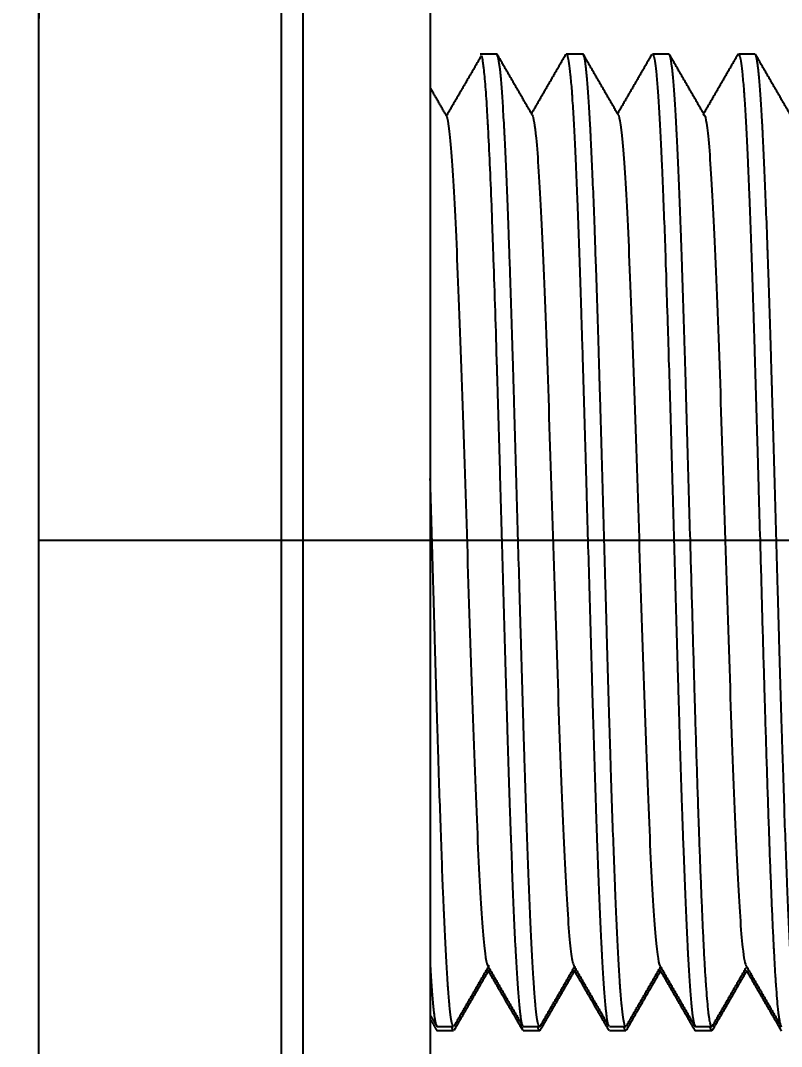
# Model space of a CAD drawing. Header units: millimetres. Extents: x 17655 to 18496, y 1152 to 1747.
# Drawn here: x 18370.71 to 18386.75, y 1303.89 to 1325.52 of the extents above; entities that cross this region are included whole.
import ezdxf

# ---------------------------------------------------------------- set-up
doc = ezdxf.new("R2010")
doc.units = ezdxf.units.MM
doc.linetypes.add('CENTERX2', pattern=[20.32, 12.7, -2.54, 2.54, -2.54])
for name, color, linetype in [('CENTER', 1, 'CENTERX2'), ('DIM', 3, 'Continuous'), ('벽', 2, 'Continuous')]:
    doc.layers.add(name, color=color, linetype=linetype)
doc.styles.get("Standard").update_dxf_attribs({"font": 'arial.ttf'})
doc.dimstyles.new('A4', dxfattribs={"dimtxt": 4, "dimasz": 3.5, "dimexe": 0.7, "dimexo": 0.625, "dimgap": 0.5, "dimtad": 1, "dimdec": 1, "dimdsep": 46, "dimtxsty": 'Standard', "dimcen": 2.5, "dimclrd": 5, "dimclre": 5, "dimclrt": 7, "dimadec": 3, "dimazin": 2, "dimtfac": 1, "dimtdec": 1, "dimtmove": 0, "dimatfit": 3, "dimfxl": 1.25, "dimarcsym": 0})

# ---------------------------------------------------------------- blocks, each defined once
blk = doc.blocks.new('*D42')
at = {"layer": 'DIM', "color": 3, "lineweight": -2, "transparency": 16777216}
for p, q in [((18379.975, 1341.559), (18407.842, 1341.559)), ((18407.142, 1335.559), (18407.142, 1319.61)), ((18407.142, 1293.559), (18407.142, 1309.508)), ((18379.975, 1287.559), (18407.842, 1287.559))]:
    blk.add_line(p, q, dxfattribs=at)
at = {"layer": 'DIM', "color": 3, "transparency": 16777216}
for points in [[(18406.142, 1335.559), (18408.142, 1335.559), (18407.142, 1341.559)], [(18406.142, 1293.559), (18408.142, 1293.559), (18407.142, 1287.559)]]:
    blk.add_solid(points, dxfattribs=at)
at = {"layer": 'DIM', "color": 4, "transparency": 16777216, "insert": (18407.142, 1314.559), "char_height": 6, "attachment_point": 5}
blk.add_mtext('54', dxfattribs=at)
blk = doc.blocks.new('*D43')
at = {"layer": 'DIM', "color": 3, "lineweight": -2, "transparency": 16777216}
for p, q in [((18420.808, 1314.559), (18433.548, 1314.559)), ((18432.848, 1308.559), (18432.848, 1280.56)), ((18432.848, 1240.695), (18432.848, 1268.694)), ((18379.976, 1234.695), (18433.548, 1234.695))]:
    blk.add_line(p, q, dxfattribs=at)
at = {"layer": 'DIM', "color": 3, "transparency": 16777216}
for points in [[(18431.848, 1308.559), (18433.848, 1308.559), (18432.848, 1314.559)], [(18431.848, 1240.695), (18433.848, 1240.695), (18432.848, 1234.695)]]:
    blk.add_solid(points, dxfattribs=at)
at = {"layer": 'DIM', "color": 4, "transparency": 16777216, "insert": (18432.848, 1274.627), "char_height": 6, "attachment_point": 5}
blk.add_mtext('(400)', dxfattribs=at)
blk = doc.blocks.new('*D49')
at = {"layer": 'DIM', "color": 3, "lineweight": -2, "transparency": 16777216}
for p, q in [((18242.94, 1319.105), (18242.94, 1251.155)), ((18379.35, 1269.571), (18379.35, 1251.155)), ((18248.94, 1251.855), (18299.316, 1251.855)), ((18373.35, 1251.855), (18322.974, 1251.855))]:
    blk.add_line(p, q, dxfattribs=at)
at = {"layer": 'DIM', "color": 3, "transparency": 16777216}
for points in [[(18248.94, 1252.855), (18248.94, 1250.855), (18242.94, 1251.855)], [(18373.35, 1252.855), (18373.35, 1250.855), (18379.35, 1251.855)]]:
    blk.add_solid(points, dxfattribs=at)
at = {"layer": 'DIM', "color": 4, "transparency": 16777216, "insert": (18311.145, 1251.855), "char_height": 6, "attachment_point": 5}
blk.add_mtext('136.4', dxfattribs=at)

msp = doc.modelspace()

# ---------------------------------------------------------------- linework, layer by layer
at = {"extrusion": (0, 1, 0)}
for p, q in [((18380.746, 1324.809), (18380.4, 1324.809)), ((18382.56, 1324.809), (18382.214, 1324.809)), ((18384.374, 1324.809), (18384.028, 1324.809)), ((18386.188, 1324.809), (18385.842, 1324.809)), ((18371.102, 1314.559), (18376.215, 1314.559)), ((18376.215, 1314.559), (18376.668, 1314.559)), ((18376.668, 1314.559), (18379.351, 1314.559)), ((18379.493, 1304.309), (18379.839, 1304.309)), ((18379.493, 1304.222), (18379.839, 1304.222)), ((18381.307, 1304.309), (18381.653, 1304.309)), ((18381.307, 1304.222), (18381.653, 1304.222)), ((18383.103, 1304.242), (18383.107, 1304.234)), ((18383.121, 1304.309), (18383.467, 1304.309)), ((18383.121, 1304.222), (18383.467, 1304.222)), ((18384.935, 1304.309), (18385.281, 1304.309)), ((18384.935, 1304.222), (18385.281, 1304.222))]:
    msp.add_line(p, q, dxfattribs=at)
for centre, major_axis, start_param, end_param in [((18376.667, 1314.559), (0, 27), 4.712389, 6.283098), ((18379.35, 1314.559), (0, -27), 1.570796, 3.141505), ((18376.214, 1314.559), (0, 26.712), 4.712389, 6.283241), ((18371.102, 1314.559), (0, 11.562), 4.712389, 6.596215), ((18371.102, 1314.559), (0, 11.562), 2.828562, 4.712389), ((18376.214, 1314.559), (0, 26.712), 3.141537, 4.712389), ((18376.667, 1314.559), (0, 27), 3.14168, 4.712389), ((18379.35, 1314.559), (0, -27), 0.000087, 1.570796)]:
    msp.add_ellipse(centre, major_axis=major_axis, ratio=0.000029, start_param=start_param, end_param=end_param)
for points, degree in [([(18380.429, 1324.78), (18380.059, 1324.144), (18379.69, 1323.508)], 2), ([(18380.4, 1324.809), (18380.403, 1324.809), (18380.407, 1324.807), (18380.41, 1324.803)], 3), ([(18381.496, 1323.525), (18381.126, 1324.165), (18380.755, 1324.805)], 2), ([(18382.207, 1324.809), (18381.844, 1324.181), (18381.48, 1323.552)], 2), ([(18383.312, 1323.521), (18382.942, 1324.161), (18382.571, 1324.802)], 2), ([(18384.016, 1324.8), (18383.655, 1324.176), (18383.294, 1323.552)], 2), ([(18385.121, 1323.529), (18384.751, 1324.169), (18384.38, 1324.81)], 2), ([(18385.834, 1324.808), (18385.471, 1324.18), (18385.108, 1323.551)], 2), ([(18386.937, 1323.526), (18386.567, 1324.166), (18386.196, 1324.807)], 2), ([(18379.69, 1323.508), (18379.52, 1323.801), (18379.351, 1324.094)], 2), ([(18385.094, 1323.527), (18385.099, 1323.535), (18385.105, 1323.539), (18385.11, 1323.538)], 3), ([(18380.854, 1314.559), (18381.2, 1314.559)], 1), ([(18382.668, 1314.559), (18383.014, 1314.559)], 1), ([(18384.482, 1314.559), (18384.828, 1314.559)], 1), ([(18386.296, 1314.559), (18386.642, 1314.559)], 1), ([(18379.851, 1304.318), (18380.212, 1304.942), (18380.573, 1305.567)], 2), ([(18379.851, 1304.231), (18380.212, 1304.855), (18380.573, 1305.48)], 2), ([(18380.555, 1305.598), (18380.925, 1304.958), (18381.296, 1304.317)], 2), ([(18380.555, 1305.511), (18380.925, 1304.871), (18381.296, 1304.23)], 2), ([(18381.66, 1304.309), (18382.023, 1304.938), (18382.387, 1305.567)], 2), ([(18381.66, 1304.223), (18382.023, 1304.851), (18382.387, 1305.48)], 2), ([(18382.372, 1305.593), (18382.742, 1304.953), (18383.112, 1304.313)], 2), ([(18382.372, 1305.507), (18382.742, 1304.866), (18383.112, 1304.226)], 2), ([(18383.478, 1304.316), (18383.839, 1304.941), (18384.201, 1305.567)], 2), ([(18383.478, 1304.229), (18383.839, 1304.854), (18384.201, 1305.48)], 2), ([(18384.187, 1305.591), (18384.557, 1304.951), (18384.927, 1304.31)], 2), ([(18384.187, 1305.505), (18384.557, 1304.864), (18384.927, 1304.223)], 2), ([(18385.288, 1304.309), (18385.652, 1304.939), (18386.016, 1305.568)], 2), ([(18385.288, 1304.222), (18385.652, 1304.852), (18386.016, 1305.482)], 2), ([(18386.007, 1305.584), (18386.377, 1304.944), (18386.747, 1304.303)], 2), ([(18386.007, 1305.497), (18386.377, 1304.857), (18386.747, 1304.217)], 2), ([(18379.351, 1304.544), (18379.418, 1304.428), (18379.485, 1304.311)], 2), ([(18379.351, 1304.457), (18379.418, 1304.341), (18379.485, 1304.225)], 2), ([(18386.735, 1304.234), (18386.738, 1304.23), (18386.74, 1304.227), (18386.743, 1304.225)], 3)]:
    msp.add_open_spline(points, degree=degree)
for points, knots in [([(18380.425, 1324.772), (18380.434, 1324.745), (18380.443, 1324.703), (18380.453, 1324.635), (18380.455, 1324.625), (18380.458, 1324.604), (18380.459, 1324.593), (18380.464, 1324.559), (18380.467, 1324.534), (18380.476, 1324.456), (18380.482, 1324.398), (18380.501, 1324.203), (18380.513, 1324.048), (18380.531, 1323.777), (18380.537, 1323.68), (18380.546, 1323.525), (18380.549, 1323.472), (18380.554, 1323.39), (18380.555, 1323.362), (18380.558, 1323.306), (18380.56, 1323.277), (18380.574, 1323.018), (18380.586, 1322.766), (18380.61, 1322.221), (18380.623, 1321.928), (18380.641, 1321.457), (18380.647, 1321.295), (18380.659, 1320.96), (18380.665, 1320.789), (18380.683, 1320.265), (18380.695, 1319.902), (18380.72, 1319.149), (18380.732, 1318.759), (18380.746, 1318.304), (18380.747, 1318.254), (18380.75, 1318.152), (18380.752, 1318.101), (18380.757, 1317.947), (18380.76, 1317.844), (18380.769, 1317.535), (18380.775, 1317.328), (18380.793, 1316.702), (18380.805, 1316.28), (18380.829, 1315.427), (18380.842, 1314.996), (18380.854, 1314.559)], [0, 0, 0, 0, 0.063451, 0.063451, 0.074094, 0.074094, 0.084737, 0.084737, 0.106022, 0.106022, 0.148592, 0.148592, 0.233733, 0.233733, 0.276303, 0.276303, 0.297589, 0.297589, 0.308231, 0.308231, 0.318874, 0.318874, 0.404015, 0.404015, 0.489155, 0.489155, 0.531726, 0.531726, 0.574296, 0.574296, 0.659437, 0.659437, 0.744578, 0.744578, 0.75522, 0.75522, 0.765863, 0.765863, 0.787148, 0.787148, 0.829718, 0.829718, 0.914859, 0.914859, 1, 1, 1, 1]), ([(18381.2, 1314.559), (18381.19, 1314.898), (18381.181, 1315.233), (18381.162, 1315.9), (18381.153, 1316.23), (18381.134, 1316.885), (18381.124, 1317.211), (18381.112, 1317.614), (18381.11, 1317.694), (18381.106, 1317.814), (18381.105, 1317.854), (18381.103, 1317.934), (18381.097, 1318.134), (18381.091, 1318.33), (18381.077, 1318.795), (18381.068, 1319.097), (18381.049, 1319.686), (18381.039, 1319.973), (18381.025, 1320.392), (18381.02, 1320.529), (18381.014, 1320.699), (18381.013, 1320.732), (18381.011, 1320.8), (18381.009, 1320.833), (18381.006, 1320.933), (18381.003, 1320.999), (18380.992, 1321.324), (18380.982, 1321.572), (18380.964, 1322.045), (18380.954, 1322.269), (18380.935, 1322.693), (18380.926, 1322.893), (18380.914, 1323.128), (18380.911, 1323.174), (18380.907, 1323.264), (18380.899, 1323.397), (18380.892, 1323.521), (18380.878, 1323.758), (18380.869, 1323.9), (18380.85, 1324.156), (18380.841, 1324.269), (18380.827, 1324.415), (18380.822, 1324.46), (18380.816, 1324.512), (18380.815, 1324.522), (18380.812, 1324.541), (18380.809, 1324.57), (18380.805, 1324.596), (18380.793, 1324.678), (18380.784, 1324.727), (18380.765, 1324.792), (18380.756, 1324.809), (18380.746, 1324.809), (18380.746, 1324.809), (18380.746, 1324.809)], [0, 0, 0, 0, 0.062479, 0.062479, 0.124957, 0.124957, 0.187436, 0.187436, 0.203055, 0.203055, 0.210865, 0.210865, 0.218675, 0.249914, 0.249914, 0.312393, 0.312393, 0.374871, 0.374871, 0.40611, 0.40611, 0.41392, 0.41392, 0.42173, 0.42173, 0.43735, 0.43735, 0.499828, 0.499828, 0.562307, 0.562307, 0.624785, 0.624785, 0.640405, 0.640405, 0.656025, 0.687264, 0.687264, 0.749742, 0.749742, 0.812221, 0.812221, 0.84346, 0.84346, 0.85127, 0.85127, 0.85908, 0.874699, 0.874699, 0.937178, 0.937178, 0.999656, 0.999656, 1, 1, 1, 1]), ([(18382.214, 1324.809), (18382.219, 1324.809), (18382.223, 1324.805), (18382.23, 1324.793), (18382.233, 1324.788), (18382.238, 1324.776), (18382.24, 1324.768), (18382.252, 1324.727), (18382.261, 1324.678), (18382.28, 1324.547), (18382.289, 1324.466), (18382.308, 1324.273), (18382.318, 1324.16), (18382.33, 1324), (18382.333, 1323.95), (18382.337, 1323.898), (18382.339, 1323.863), (18382.34, 1323.845), (18382.346, 1323.755), (18382.351, 1323.679), (18382.365, 1323.442), (18382.384, 1323.098), (18382.403, 1322.701), (18382.417, 1322.382), (18382.422, 1322.273), (18382.429, 1322.104), (18382.431, 1322.046), (18382.436, 1321.93), (18382.438, 1321.871), (18382.45, 1321.572), (18382.46, 1321.324), (18382.479, 1320.807), (18382.488, 1320.539), (18382.507, 1319.984), (18382.516, 1319.697), (18382.528, 1319.326), (18382.53, 1319.251), (18382.534, 1319.138), (18382.535, 1319.1), (18382.537, 1319.024), (18382.543, 1318.834), (18382.549, 1318.642), (18382.564, 1318.177), (18382.583, 1317.548), (18382.601, 1316.9), (18382.615, 1316.407), (18382.62, 1316.241), (18382.627, 1315.991), (18382.63, 1315.908), (18382.634, 1315.74), (18382.637, 1315.656), (18382.649, 1315.235), (18382.658, 1314.898), (18382.668, 1314.559)], [0, 0, 0, 0, 0.030917, 0.030917, 0.046547, 0.046547, 0.062177, 0.062177, 0.124699, 0.124699, 0.18722, 0.18722, 0.249742, 0.249742, 0.265372, 0.273188, 0.273188, 0.281003, 0.281003, 0.312263, 0.312263, 0.374785, 0.437306, 0.437306, 0.468567, 0.468567, 0.484198, 0.484198, 0.499828, 0.499828, 0.562349, 0.562349, 0.624871, 0.624871, 0.687392, 0.687392, 0.703023, 0.703023, 0.710838, 0.710838, 0.718653, 0.749914, 0.749914, 0.812435, 0.874957, 0.874957, 0.906218, 0.906218, 0.921848, 0.921848, 0.937478, 0.937478, 1, 1, 1, 1]), ([(18383.014, 1314.559), (18383.004, 1314.898), (18382.995, 1315.233), (18382.976, 1315.9), (18382.966, 1316.23), (18382.948, 1316.885), (18382.938, 1317.211), (18382.927, 1317.614), (18382.924, 1317.694), (18382.921, 1317.814), (18382.919, 1317.854), (18382.917, 1317.934), (18382.911, 1318.134), (18382.905, 1318.33), (18382.891, 1318.795), (18382.872, 1319.399), (18382.853, 1319.973), (18382.839, 1320.392), (18382.834, 1320.529), (18382.828, 1320.699), (18382.827, 1320.732), (18382.825, 1320.8), (18382.824, 1320.833), (18382.82, 1320.933), (18382.818, 1320.999), (18382.806, 1321.324), (18382.797, 1321.572), (18382.778, 1322.045), (18382.768, 1322.269), (18382.749, 1322.693), (18382.74, 1322.893), (18382.728, 1323.128), (18382.725, 1323.174), (18382.721, 1323.264), (18382.714, 1323.397), (18382.707, 1323.521), (18382.693, 1323.758), (18382.683, 1323.9), (18382.664, 1324.156), (18382.655, 1324.269), (18382.64, 1324.415), (18382.636, 1324.46), (18382.63, 1324.512), (18382.629, 1324.522), (18382.626, 1324.541), (18382.623, 1324.57), (18382.619, 1324.596), (18382.607, 1324.678), (18382.598, 1324.727), (18382.579, 1324.792), (18382.57, 1324.809), (18382.56, 1324.809), (18382.56, 1324.809), (18382.56, 1324.809)], [0, 0, 0, 0, 0.062479, 0.062479, 0.124957, 0.124957, 0.187436, 0.187436, 0.203055, 0.203055, 0.210865, 0.210865, 0.218675, 0.249914, 0.249914, 0.312393, 0.374871, 0.374871, 0.40611, 0.40611, 0.41392, 0.41392, 0.42173, 0.42173, 0.43735, 0.43735, 0.499828, 0.499828, 0.562307, 0.562307, 0.624785, 0.624785, 0.640405, 0.640405, 0.656024, 0.687264, 0.687264, 0.749742, 0.749742, 0.812221, 0.812221, 0.84346, 0.84346, 0.85127, 0.85127, 0.859079, 0.874699, 0.874699, 0.937178, 0.937178, 0.999656, 0.999656, 1, 1, 1, 1]), ([(18384.028, 1324.809), (18384.033, 1324.809), (18384.037, 1324.805), (18384.044, 1324.793), (18384.047, 1324.788), (18384.051, 1324.776), (18384.054, 1324.768), (18384.066, 1324.727), (18384.075, 1324.678), (18384.094, 1324.547), (18384.104, 1324.466), (18384.122, 1324.273), (18384.132, 1324.16), (18384.144, 1324), (18384.147, 1323.95), (18384.151, 1323.898), (18384.153, 1323.863), (18384.154, 1323.845), (18384.16, 1323.755), (18384.165, 1323.679), (18384.179, 1323.442), (18384.198, 1323.098), (18384.217, 1322.701), (18384.231, 1322.382), (18384.236, 1322.273), (18384.243, 1322.104), (18384.245, 1322.046), (18384.25, 1321.93), (18384.252, 1321.871), (18384.264, 1321.572), (18384.274, 1321.324), (18384.293, 1320.807), (18384.302, 1320.539), (18384.321, 1319.984), (18384.33, 1319.697), (18384.342, 1319.326), (18384.345, 1319.251), (18384.348, 1319.138), (18384.349, 1319.1), (18384.352, 1319.024), (18384.358, 1318.834), (18384.363, 1318.642), (18384.377, 1318.177), (18384.387, 1317.863), (18384.406, 1317.224), (18384.415, 1316.9), (18384.43, 1316.407), (18384.434, 1316.241), (18384.441, 1315.991), (18384.444, 1315.908), (18384.449, 1315.74), (18384.451, 1315.656), (18384.463, 1315.235), (18384.472, 1314.898), (18384.482, 1314.559)], [0, 0, 0, 0, 0.030918, 0.030918, 0.046548, 0.046548, 0.062178, 0.062178, 0.1247, 0.1247, 0.187221, 0.187221, 0.249743, 0.249743, 0.265373, 0.273188, 0.273188, 0.281003, 0.281003, 0.312264, 0.312264, 0.374785, 0.437307, 0.437307, 0.468568, 0.468568, 0.484198, 0.484198, 0.499828, 0.499828, 0.56235, 0.56235, 0.624871, 0.624871, 0.687393, 0.687393, 0.703023, 0.703023, 0.710838, 0.710838, 0.718653, 0.749914, 0.749914, 0.812436, 0.812436, 0.874957, 0.874957, 0.906218, 0.906218, 0.921848, 0.921848, 0.937479, 0.937479, 1, 1, 1, 1]), ([(18384.828, 1314.559), (18384.818, 1314.898), (18384.809, 1315.233), (18384.79, 1315.9), (18384.781, 1316.23), (18384.762, 1316.885), (18384.752, 1317.211), (18384.741, 1317.614), (18384.738, 1317.694), (18384.735, 1317.814), (18384.733, 1317.854), (18384.731, 1317.934), (18384.725, 1318.134), (18384.719, 1318.33), (18384.705, 1318.795), (18384.686, 1319.399), (18384.667, 1319.973), (18384.653, 1320.392), (18384.648, 1320.529), (18384.643, 1320.699), (18384.641, 1320.732), (18384.639, 1320.8), (18384.638, 1320.833), (18384.634, 1320.933), (18384.632, 1320.999), (18384.62, 1321.324), (18384.61, 1321.572), (18384.591, 1322.045), (18384.582, 1322.269), (18384.563, 1322.693), (18384.554, 1322.893), (18384.542, 1323.128), (18384.54, 1323.174), (18384.535, 1323.264), (18384.528, 1323.397), (18384.521, 1323.521), (18384.506, 1323.758), (18384.487, 1324.043), (18384.469, 1324.269), (18384.455, 1324.415), (18384.45, 1324.46), (18384.444, 1324.512), (18384.443, 1324.522), (18384.44, 1324.541), (18384.437, 1324.57), (18384.433, 1324.596), (18384.421, 1324.678), (18384.412, 1324.727), (18384.397, 1324.78), (18384.391, 1324.794), (18384.385, 1324.802)], [0, 0, 0, 0, 0.064051, 0.064051, 0.128103, 0.128103, 0.192154, 0.192154, 0.208167, 0.208167, 0.216173, 0.216173, 0.224179, 0.256205, 0.256205, 0.320256, 0.384308, 0.384308, 0.416333, 0.416333, 0.42434, 0.42434, 0.432346, 0.432346, 0.448359, 0.448359, 0.51241, 0.51241, 0.576462, 0.576462, 0.640513, 0.640513, 0.656526, 0.656526, 0.672538, 0.704564, 0.704564, 0.768615, 0.832667, 0.832667, 0.864692, 0.864692, 0.872699, 0.872699, 0.880705, 0.896718, 0.896718, 0.960769, 0.960769, 1, 1, 1, 1]), ([(18385.842, 1324.809), (18385.847, 1324.809), (18385.851, 1324.805), (18385.858, 1324.793), (18385.861, 1324.788), (18385.866, 1324.776), (18385.868, 1324.768), (18385.88, 1324.727), (18385.889, 1324.678), (18385.908, 1324.547), (18385.917, 1324.466), (18385.936, 1324.273), (18385.946, 1324.16), (18385.958, 1324), (18385.961, 1323.95), (18385.965, 1323.898), (18385.967, 1323.863), (18385.968, 1323.845), (18385.974, 1323.755), (18385.979, 1323.679), (18385.993, 1323.442), (18386.002, 1323.27), (18386.021, 1322.899), (18386.031, 1322.701), (18386.045, 1322.382), (18386.05, 1322.273), (18386.057, 1322.104), (18386.059, 1322.046), (18386.064, 1321.93), (18386.067, 1321.871), (18386.078, 1321.572), (18386.088, 1321.324), (18386.106, 1320.807), (18386.116, 1320.539), (18386.135, 1319.984), (18386.144, 1319.697), (18386.156, 1319.326), (18386.159, 1319.251), (18386.162, 1319.138), (18386.163, 1319.1), (18386.166, 1319.024), (18386.172, 1318.834), (18386.178, 1318.642), (18386.192, 1318.177), (18386.201, 1317.863), (18386.22, 1317.224), (18386.229, 1316.9), (18386.243, 1316.407), (18386.248, 1316.241), (18386.255, 1315.991), (18386.258, 1315.908), (18386.263, 1315.74), (18386.265, 1315.656), (18386.277, 1315.235), (18386.286, 1314.898), (18386.296, 1314.559)], [0, 0, 0, 0, 0.030917, 0.030917, 0.046548, 0.046548, 0.062178, 0.062178, 0.124699, 0.124699, 0.187221, 0.187221, 0.249742, 0.249742, 0.265373, 0.273188, 0.273188, 0.281003, 0.281003, 0.312264, 0.312264, 0.374785, 0.374785, 0.437307, 0.437307, 0.468567, 0.468567, 0.484198, 0.484198, 0.499828, 0.499828, 0.56235, 0.56235, 0.624871, 0.624871, 0.687393, 0.687393, 0.703023, 0.703023, 0.710838, 0.710838, 0.718653, 0.749914, 0.749914, 0.812436, 0.812436, 0.874957, 0.874957, 0.906218, 0.906218, 0.921848, 0.921848, 0.937479, 0.937479, 1, 1, 1, 1]), ([(18386.642, 1314.559), (18386.632, 1314.898), (18386.623, 1315.233), (18386.604, 1315.9), (18386.595, 1316.23), (18386.576, 1316.885), (18386.567, 1317.211), (18386.555, 1317.614), (18386.552, 1317.694), (18386.549, 1317.814), (18386.547, 1317.854), (18386.545, 1317.934), (18386.539, 1318.134), (18386.533, 1318.33), (18386.519, 1318.795), (18386.5, 1319.399), (18386.481, 1319.973), (18386.467, 1320.392), (18386.462, 1320.529), (18386.457, 1320.699), (18386.455, 1320.732), (18386.453, 1320.8), (18386.452, 1320.833), (18386.448, 1320.933), (18386.446, 1320.999), (18386.434, 1321.324), (18386.424, 1321.572), (18386.405, 1322.045), (18386.396, 1322.269), (18386.377, 1322.693), (18386.368, 1322.893), (18386.356, 1323.128), (18386.354, 1323.174), (18386.349, 1323.264), (18386.347, 1323.309), (18386.339, 1323.438), (18386.335, 1323.521), (18386.32, 1323.758), (18386.301, 1324.043), (18386.283, 1324.269), (18386.268, 1324.415), (18386.264, 1324.46), (18386.258, 1324.512), (18386.257, 1324.522), (18386.254, 1324.541), (18386.251, 1324.57), (18386.247, 1324.596), (18386.235, 1324.678), (18386.226, 1324.727), (18386.211, 1324.777), (18386.206, 1324.79), (18386.201, 1324.799)], [0, 0, 0, 0, 0.06434, 0.06434, 0.128679, 0.128679, 0.193019, 0.193019, 0.209104, 0.209104, 0.217147, 0.217147, 0.225189, 0.257359, 0.257359, 0.321699, 0.386038, 0.386038, 0.418208, 0.418208, 0.426251, 0.426251, 0.434293, 0.434293, 0.450378, 0.450378, 0.514718, 0.514718, 0.579057, 0.579057, 0.643397, 0.643397, 0.659482, 0.659482, 0.675567, 0.675567, 0.707737, 0.707737, 0.772077, 0.836416, 0.836416, 0.868586, 0.868586, 0.876629, 0.876629, 0.884671, 0.900756, 0.900756, 0.965096, 0.965096, 1, 1, 1, 1]), ([(18379.683, 1323.522), (18379.698, 1323.495), (18379.749, 1323.28), (18379.836, 1322.2), (18379.945, 1319.782), (18380.054, 1316.631), (18380.163, 1313.19), (18380.272, 1309.941), (18380.38, 1307.339), (18380.487, 1305.781), (18380.557, 1305.53), (18380.592, 1305.599)], [0, 0, 0, 0, 0.048817, 0.168564, 0.288311, 0.408058, 0.527804, 0.647551, 0.767298, 0.887045, 1, 1, 1, 1]), ([(18381.496, 1323.525), (18381.523, 1323.479), (18381.586, 1323.095), (18381.686, 1321.515), (18381.795, 1318.815), (18381.904, 1315.517), (18382.012, 1312.085), (18382.121, 1309.001), (18382.23, 1306.696), (18382.313, 1305.773), (18382.361, 1305.611), (18382.372, 1305.593)], [0, 0, 0, 0, 0.092905, 0.217099, 0.341294, 0.465488, 0.589682, 0.713876, 0.83807, 0.962264, 1, 1, 1, 1]), ([(18383.312, 1323.521), (18383.314, 1323.517), (18383.352, 1323.432), (18383.427, 1322.802), (18383.535, 1320.725), (18383.644, 1317.783), (18383.753, 1314.389), (18383.862, 1311.018), (18383.971, 1308.144), (18384.079, 1306.18), (18384.151, 1305.647), (18384.187, 1305.591)], [0, 0, 0, 0, 0.006579, 0.130966, 0.255353, 0.37974, 0.504127, 0.628514, 0.752901, 0.877288, 1, 1, 1, 1]), ([(18385.121, 1323.529), (18385.136, 1323.508), (18385.188, 1323.308), (18385.276, 1322.241), (18385.385, 1319.843), (18385.494, 1316.703), (18385.603, 1313.263), (18385.711, 1310.004), (18385.82, 1307.385), (18385.919, 1305.925), (18385.981, 1305.608), (18386.007, 1305.584)], [0, 0, 0, 0, 0.052316, 0.175132, 0.297947, 0.420762, 0.543578, 0.666393, 0.789209, 0.912024, 1, 1, 1, 1]), ([(18379.386, 1314.559), (18379.373, 1314.996), (18379.361, 1315.428), (18379.349, 1315.857), (18379.349, 1315.86), (18379.349, 1315.862)], [0, 0, 0, 0, 0.99453, 0.99453, 1, 1, 1, 1]), ([(18379.839, 1304.309), (18379.834, 1304.309), (18379.83, 1304.313), (18379.823, 1304.325), (18379.82, 1304.33), (18379.815, 1304.343), (18379.813, 1304.35), (18379.801, 1304.391), (18379.792, 1304.441), (18379.773, 1304.571), (18379.764, 1304.652), (18379.745, 1304.846), (18379.736, 1304.958), (18379.724, 1305.119), (18379.72, 1305.168), (18379.716, 1305.22), (18379.714, 1305.255), (18379.713, 1305.273), (18379.707, 1305.364), (18379.702, 1305.439), (18379.688, 1305.677), (18379.679, 1305.848), (18379.66, 1306.219), (18379.651, 1306.418), (18379.637, 1306.736), (18379.632, 1306.845), (18379.625, 1307.015), (18379.622, 1307.072), (18379.617, 1307.188), (18379.615, 1307.248), (18379.603, 1307.546), (18379.594, 1307.795), (18379.575, 1308.311), (18379.566, 1308.579), (18379.547, 1309.134), (18379.537, 1309.421), (18379.526, 1309.792), (18379.523, 1309.867), (18379.52, 1309.981), (18379.518, 1310.018), (18379.516, 1310.094), (18379.51, 1310.285), (18379.504, 1310.477), (18379.49, 1310.941), (18379.471, 1311.57), (18379.452, 1312.218), (18379.438, 1312.711), (18379.434, 1312.877), (18379.426, 1313.127), (18379.424, 1313.211), (18379.419, 1313.379), (18379.417, 1313.463), (18379.405, 1313.883), (18379.395, 1314.221), (18379.386, 1314.559)], [0, 0, 0, 0, 0.030916, 0.030916, 0.046546, 0.046546, 0.062177, 0.062177, 0.124698, 0.124698, 0.18722, 0.18722, 0.249741, 0.249741, 0.265372, 0.273187, 0.273187, 0.281002, 0.281002, 0.312263, 0.312263, 0.374784, 0.374784, 0.437306, 0.437306, 0.468567, 0.468567, 0.484197, 0.484197, 0.499828, 0.499828, 0.562349, 0.562349, 0.624871, 0.624871, 0.687392, 0.687392, 0.703023, 0.703023, 0.710838, 0.710838, 0.718653, 0.749914, 0.749914, 0.812435, 0.874957, 0.874957, 0.906218, 0.906218, 0.921848, 0.921848, 0.937478, 0.937478, 1, 1, 1, 1]), ([(18380.854, 1314.559), (18380.863, 1314.221), (18380.873, 1313.885), (18380.891, 1313.219), (18380.901, 1312.888), (18380.92, 1312.233), (18380.929, 1311.908), (18380.941, 1311.505), (18380.944, 1311.424), (18380.947, 1311.304), (18380.948, 1311.264), (18380.951, 1311.184), (18380.957, 1310.985), (18380.963, 1310.789), (18380.977, 1310.324), (18380.986, 1310.021), (18381.005, 1309.432), (18381.014, 1309.145), (18381.028, 1308.727), (18381.033, 1308.589), (18381.039, 1308.42), (18381.04, 1308.386), (18381.043, 1308.319), (18381.044, 1308.285), (18381.048, 1308.185), (18381.05, 1308.119), (18381.062, 1307.794), (18381.071, 1307.546), (18381.09, 1307.074), (18381.099, 1306.85), (18381.118, 1306.425), (18381.127, 1306.225), (18381.139, 1305.991), (18381.142, 1305.944), (18381.147, 1305.854), (18381.154, 1305.721), (18381.161, 1305.597), (18381.175, 1305.361), (18381.194, 1305.075), (18381.212, 1304.85), (18381.226, 1304.703), (18381.231, 1304.658), (18381.237, 1304.607), (18381.238, 1304.597), (18381.241, 1304.577), (18381.244, 1304.549), (18381.248, 1304.522), (18381.26, 1304.44), (18381.269, 1304.391), (18381.283, 1304.344), (18381.287, 1304.333), (18381.291, 1304.325)], [0, 0, 0, 0, 0.064767, 0.064767, 0.129534, 0.129534, 0.194301, 0.194301, 0.210492, 0.210492, 0.218588, 0.218588, 0.226684, 0.259067, 0.259067, 0.323834, 0.323834, 0.388601, 0.388601, 0.420985, 0.420985, 0.42908, 0.42908, 0.437176, 0.437176, 0.453368, 0.453368, 0.518135, 0.518135, 0.582902, 0.582902, 0.647668, 0.647668, 0.66386, 0.66386, 0.680052, 0.712435, 0.712435, 0.777202, 0.841969, 0.841969, 0.874352, 0.874352, 0.882448, 0.882448, 0.890544, 0.906736, 0.906736, 0.971503, 0.971503, 1, 1, 1, 1]), ([(18381.653, 1304.309), (18381.648, 1304.309), (18381.644, 1304.313), (18381.637, 1304.325), (18381.634, 1304.33), (18381.63, 1304.343), (18381.627, 1304.35), (18381.615, 1304.391), (18381.606, 1304.441), (18381.587, 1304.571), (18381.578, 1304.652), (18381.559, 1304.846), (18381.549, 1304.958), (18381.538, 1305.119), (18381.534, 1305.168), (18381.53, 1305.22), (18381.528, 1305.255), (18381.527, 1305.273), (18381.521, 1305.364), (18381.516, 1305.439), (18381.502, 1305.677), (18381.493, 1305.848), (18381.474, 1306.219), (18381.464, 1306.418), (18381.45, 1306.736), (18381.446, 1306.845), (18381.438, 1307.015), (18381.436, 1307.072), (18381.431, 1307.188), (18381.429, 1307.248), (18381.417, 1307.546), (18381.408, 1307.795), (18381.389, 1308.311), (18381.38, 1308.579), (18381.361, 1309.134), (18381.351, 1309.421), (18381.339, 1309.792), (18381.337, 1309.867), (18381.333, 1309.981), (18381.332, 1310.018), (18381.33, 1310.094), (18381.324, 1310.285), (18381.318, 1310.477), (18381.304, 1310.941), (18381.295, 1311.256), (18381.276, 1311.894), (18381.266, 1312.218), (18381.252, 1312.711), (18381.247, 1312.877), (18381.24, 1313.127), (18381.238, 1313.211), (18381.233, 1313.379), (18381.231, 1313.463), (18381.219, 1313.883), (18381.209, 1314.221), (18381.2, 1314.559)], [0, 0, 0, 0, 0.030917, 0.030917, 0.046548, 0.046548, 0.062178, 0.062178, 0.1247, 0.1247, 0.187221, 0.187221, 0.249743, 0.249743, 0.265373, 0.273188, 0.273188, 0.281003, 0.281003, 0.312264, 0.312264, 0.374785, 0.374785, 0.437307, 0.437307, 0.468568, 0.468568, 0.484198, 0.484198, 0.499828, 0.499828, 0.56235, 0.56235, 0.624871, 0.624871, 0.687393, 0.687393, 0.703023, 0.703023, 0.710838, 0.710838, 0.718653, 0.749914, 0.749914, 0.812436, 0.812436, 0.874957, 0.874957, 0.906218, 0.906218, 0.921848, 0.921848, 0.937479, 0.937479, 1, 1, 1, 1]), ([(18382.668, 1314.559), (18382.677, 1314.221), (18382.687, 1313.885), (18382.706, 1313.219), (18382.715, 1312.888), (18382.734, 1312.233), (18382.743, 1311.908), (18382.755, 1311.505), (18382.757, 1311.424), (18382.761, 1311.304), (18382.762, 1311.264), (18382.765, 1311.184), (18382.771, 1310.985), (18382.777, 1310.789), (18382.791, 1310.324), (18382.81, 1309.719), (18382.828, 1309.145), (18382.842, 1308.727), (18382.847, 1308.589), (18382.853, 1308.42), (18382.854, 1308.386), (18382.857, 1308.319), (18382.858, 1308.285), (18382.861, 1308.185), (18382.864, 1308.119), (18382.876, 1307.794), (18382.885, 1307.546), (18382.904, 1307.074), (18382.913, 1306.85), (18382.932, 1306.425), (18382.941, 1306.225), (18382.953, 1305.991), (18382.956, 1305.944), (18382.96, 1305.854), (18382.967, 1305.721), (18382.975, 1305.597), (18382.989, 1305.361), (18383.008, 1305.075), (18383.027, 1304.85), (18383.041, 1304.703), (18383.045, 1304.658), (18383.051, 1304.607), (18383.052, 1304.597), (18383.055, 1304.577), (18383.058, 1304.549), (18383.062, 1304.522), (18383.074, 1304.44), (18383.083, 1304.391), (18383.097, 1304.342), (18383.102, 1304.329), (18383.107, 1304.321)], [0, 0, 0, 0, 0.064435, 0.064435, 0.12887, 0.12887, 0.193305, 0.193305, 0.209414, 0.209414, 0.217468, 0.217468, 0.225523, 0.25774, 0.25774, 0.322175, 0.38661, 0.38661, 0.418828, 0.418828, 0.426882, 0.426882, 0.434937, 0.434937, 0.451045, 0.451045, 0.51548, 0.51548, 0.579915, 0.579915, 0.644351, 0.644351, 0.660459, 0.660459, 0.676568, 0.708786, 0.708786, 0.773221, 0.837656, 0.837656, 0.869873, 0.869873, 0.877928, 0.877928, 0.885982, 0.902091, 0.902091, 0.966526, 0.966526, 1, 1, 1, 1]), ([(18383.467, 1304.309), (18383.463, 1304.309), (18383.458, 1304.313), (18383.451, 1304.325), (18383.448, 1304.33), (18383.444, 1304.343), (18383.441, 1304.35), (18383.429, 1304.391), (18383.42, 1304.441), (18383.401, 1304.571), (18383.392, 1304.652), (18383.373, 1304.846), (18383.364, 1304.958), (18383.352, 1305.119), (18383.348, 1305.168), (18383.345, 1305.22), (18383.342, 1305.255), (18383.341, 1305.273), (18383.335, 1305.364), (18383.33, 1305.439), (18383.316, 1305.677), (18383.297, 1306.02), (18383.278, 1306.418), (18383.264, 1306.736), (18383.26, 1306.845), (18383.253, 1307.015), (18383.25, 1307.072), (18383.246, 1307.188), (18383.243, 1307.248), (18383.231, 1307.546), (18383.222, 1307.795), (18383.203, 1308.311), (18383.193, 1308.579), (18383.175, 1309.134), (18383.165, 1309.421), (18383.153, 1309.792), (18383.151, 1309.867), (18383.148, 1309.981), (18383.146, 1310.018), (18383.144, 1310.094), (18383.138, 1310.285), (18383.132, 1310.477), (18383.118, 1310.941), (18383.099, 1311.57), (18383.08, 1312.218), (18383.066, 1312.711), (18383.061, 1312.877), (18383.054, 1313.127), (18383.052, 1313.211), (18383.047, 1313.379), (18383.045, 1313.463), (18383.033, 1313.883), (18383.024, 1314.221), (18383.014, 1314.559)], [0, 0, 0, 0, 0.030916, 0.030916, 0.046546, 0.046546, 0.062177, 0.062177, 0.124698, 0.124698, 0.18722, 0.18722, 0.249741, 0.249741, 0.265372, 0.273187, 0.273187, 0.281002, 0.281002, 0.312263, 0.312263, 0.374784, 0.437306, 0.437306, 0.468567, 0.468567, 0.484197, 0.484197, 0.499828, 0.499828, 0.562349, 0.562349, 0.624871, 0.624871, 0.687392, 0.687392, 0.703023, 0.703023, 0.710838, 0.710838, 0.718653, 0.749914, 0.749914, 0.812435, 0.874957, 0.874957, 0.906218, 0.906218, 0.921848, 0.921848, 0.937478, 0.937478, 1, 1, 1, 1]), ([(18384.482, 1314.559), (18384.491, 1314.221), (18384.501, 1313.885), (18384.52, 1313.219), (18384.529, 1312.888), (18384.548, 1312.233), (18384.557, 1311.908), (18384.569, 1311.505), (18384.571, 1311.424), (18384.575, 1311.304), (18384.576, 1311.264), (18384.579, 1311.184), (18384.584, 1310.985), (18384.59, 1310.789), (18384.604, 1310.324), (18384.624, 1309.719), (18384.642, 1309.145), (18384.657, 1308.727), (18384.661, 1308.589), (18384.667, 1308.42), (18384.668, 1308.386), (18384.671, 1308.319), (18384.672, 1308.285), (18384.675, 1308.185), (18384.678, 1308.119), (18384.69, 1307.794), (18384.699, 1307.546), (18384.718, 1307.074), (18384.727, 1306.85), (18384.746, 1306.425), (18384.756, 1306.225), (18384.768, 1305.991), (18384.77, 1305.944), (18384.775, 1305.854), (18384.782, 1305.721), (18384.789, 1305.597), (18384.803, 1305.361), (18384.812, 1305.218), (18384.831, 1304.963), (18384.84, 1304.85), (18384.855, 1304.703), (18384.859, 1304.658), (18384.865, 1304.607), (18384.867, 1304.597), (18384.869, 1304.577), (18384.873, 1304.549), (18384.876, 1304.522), (18384.888, 1304.44), (18384.897, 1304.391), (18384.916, 1304.326), (18384.925, 1304.309), (18384.935, 1304.309), (18384.935, 1304.309), (18384.935, 1304.309)], [0, 0, 0, 0, 0.062479, 0.062479, 0.124957, 0.124957, 0.187436, 0.187436, 0.203055, 0.203055, 0.210865, 0.210865, 0.218675, 0.249914, 0.249914, 0.312393, 0.374871, 0.374871, 0.406111, 0.406111, 0.413921, 0.413921, 0.42173, 0.42173, 0.43735, 0.43735, 0.499829, 0.499829, 0.562307, 0.562307, 0.624786, 0.624786, 0.640405, 0.640405, 0.656025, 0.687264, 0.687264, 0.749743, 0.749743, 0.812221, 0.812221, 0.843461, 0.843461, 0.851271, 0.851271, 0.85908, 0.8747, 0.8747, 0.937179, 0.937179, 0.999657, 0.999657, 1, 1, 1, 1]), ([(18385.281, 1304.309), (18385.276, 1304.309), (18385.264, 1304.32), (18385.245, 1304.378), (18385.231, 1304.457), (18385.221, 1304.529), (18385.218, 1304.555), (18385.212, 1304.598), (18385.211, 1304.613), (18385.207, 1304.644), (18385.205, 1304.66), (18385.197, 1304.742), (18385.19, 1304.817), (18385.176, 1304.982), (18385.162, 1305.163), (18385.141, 1305.483), (18385.127, 1305.73), (18385.118, 1305.894), (18385.117, 1305.927), (18385.113, 1305.995), (18385.111, 1306.03), (18385.106, 1306.134), (18385.103, 1306.206), (18385.092, 1306.425), (18385.086, 1306.577), (18385.072, 1306.896), (18385.058, 1307.227), (18385.037, 1307.762), (18385.023, 1308.146), (18385.014, 1308.394), (18385.012, 1308.444), (18385.009, 1308.544), (18385.004, 1308.695), (18384.998, 1308.849), (18384.988, 1309.159), (18384.981, 1309.37), (18384.967, 1309.8), (18384.953, 1310.239), (18384.939, 1310.694), (18384.929, 1311.041), (18384.925, 1311.158), (18384.92, 1311.335), (18384.918, 1311.394), (18384.915, 1311.513), (18384.906, 1311.81), (18384.891, 1312.35), (18384.877, 1312.835), (18384.863, 1313.323), (18384.856, 1313.568), (18384.842, 1314.062), (18384.835, 1314.31), (18384.828, 1314.559)], [0, 0, 0, 0, 0.032859, 0.078913, 0.124967, 0.124967, 0.147995, 0.147995, 0.159508, 0.159508, 0.171022, 0.171022, 0.217076, 0.217076, 0.26313, 0.309185, 0.355239, 0.355239, 0.366753, 0.366753, 0.378266, 0.378266, 0.401293, 0.401293, 0.447348, 0.447348, 0.493402, 0.539457, 0.585511, 0.585511, 0.597024, 0.597024, 0.608538, 0.631565, 0.631565, 0.67762, 0.67762, 0.723674, 0.769728, 0.769728, 0.792755, 0.792755, 0.804269, 0.804269, 0.815783, 0.861837, 0.907891, 0.907891, 0.953946, 0.953946, 1, 1, 1, 1]), ([(18386.296, 1314.559), (18386.303, 1314.31), (18386.31, 1314.062), (18386.324, 1313.569), (18386.33, 1313.323), (18386.344, 1312.836), (18386.358, 1312.352), (18386.372, 1311.873), (18386.383, 1311.516), (18386.386, 1311.398), (18386.393, 1311.162), (18386.397, 1311.044), (18386.407, 1310.696), (18386.421, 1310.24), (18386.435, 1309.801), (18386.449, 1309.371), (18386.456, 1309.16), (18386.47, 1308.746), (18386.477, 1308.543), (18386.486, 1308.295), (18386.487, 1308.246), (18386.491, 1308.149), (18386.496, 1308.003), (18386.501, 1307.862), (18386.512, 1307.584), (18386.526, 1307.227), (18386.539, 1306.896), (18386.553, 1306.578), (18386.56, 1306.425), (18386.571, 1306.206), (18386.574, 1306.135), (18386.579, 1306.03), (18386.581, 1305.996), (18386.585, 1305.928), (18386.594, 1305.761), (18386.609, 1305.484), (18386.63, 1305.163), (18386.644, 1304.982), (18386.657, 1304.817), (18386.664, 1304.743), (18386.673, 1304.66), (18386.675, 1304.644), (18386.678, 1304.613), (18386.68, 1304.599), (18386.685, 1304.556), (18386.689, 1304.529), (18386.7, 1304.457), (18386.714, 1304.378), (18386.73, 1304.327), (18386.74, 1304.314), (18386.743, 1304.312)], [0, 0, 0, 0, 0.04671, 0.04671, 0.093421, 0.093421, 0.140131, 0.186842, 0.186842, 0.210197, 0.210197, 0.233552, 0.233552, 0.280263, 0.326973, 0.326973, 0.373684, 0.373684, 0.420394, 0.420394, 0.432072, 0.432072, 0.443749, 0.467105, 0.467105, 0.513815, 0.560525, 0.560525, 0.607236, 0.607236, 0.630591, 0.630591, 0.642269, 0.642269, 0.653946, 0.700657, 0.747367, 0.794078, 0.794078, 0.840788, 0.840788, 0.852466, 0.852466, 0.864143, 0.864143, 0.887499, 0.887499, 0.934209, 0.980919, 1, 1, 1, 1]), ([(18387.095, 1304.309), (18387.091, 1304.309), (18387.086, 1304.313), (18387.079, 1304.325), (18387.076, 1304.33), (18387.072, 1304.343), (18387.069, 1304.35), (18387.057, 1304.391), (18387.048, 1304.441), (18387.029, 1304.571), (18387.02, 1304.652), (18387.001, 1304.846), (18386.992, 1304.958), (18386.98, 1305.119), (18386.976, 1305.168), (18386.973, 1305.22), (18386.97, 1305.255), (18386.969, 1305.273), (18386.963, 1305.364), (18386.958, 1305.439), (18386.944, 1305.677), (18386.925, 1306.02), (18386.907, 1306.418), (18386.893, 1306.736), (18386.888, 1306.845), (18386.881, 1307.015), (18386.878, 1307.072), (18386.874, 1307.188), (18386.871, 1307.248), (18386.859, 1307.546), (18386.85, 1307.795), (18386.831, 1308.311), (18386.821, 1308.579), (18386.803, 1309.134), (18386.793, 1309.421), (18386.782, 1309.792), (18386.779, 1309.867), (18386.776, 1309.981), (18386.774, 1310.018), (18386.772, 1310.094), (18386.766, 1310.285), (18386.76, 1310.477), (18386.746, 1310.941), (18386.727, 1311.57), (18386.708, 1312.218), (18386.694, 1312.711), (18386.689, 1312.877), (18386.682, 1313.127), (18386.68, 1313.211), (18386.675, 1313.379), (18386.673, 1313.463), (18386.661, 1313.883), (18386.651, 1314.221), (18386.642, 1314.559)], [0, 0, 0, 0, 0.030917, 0.030917, 0.046548, 0.046548, 0.062178, 0.062178, 0.124699, 0.124699, 0.187221, 0.187221, 0.249742, 0.249742, 0.265373, 0.273188, 0.273188, 0.281003, 0.281003, 0.312264, 0.312264, 0.374785, 0.437307, 0.437307, 0.468567, 0.468567, 0.484198, 0.484198, 0.499828, 0.499828, 0.56235, 0.56235, 0.624871, 0.624871, 0.687393, 0.687393, 0.703023, 0.703023, 0.710838, 0.710838, 0.718653, 0.749914, 0.749914, 0.812436, 0.874957, 0.874957, 0.906218, 0.906218, 0.921848, 0.921848, 0.937479, 0.937479, 1, 1, 1, 1]), ([(18379.349, 1305.558), (18379.35, 1305.545), (18379.351, 1305.532), (18379.361, 1305.361), (18379.38, 1305.075), (18379.398, 1304.85), (18379.412, 1304.703), (18379.417, 1304.658), (18379.423, 1304.607), (18379.424, 1304.597), (18379.427, 1304.577), (18379.43, 1304.549), (18379.434, 1304.522), (18379.446, 1304.44), (18379.455, 1304.391), (18379.474, 1304.326), (18379.484, 1304.309), (18379.493, 1304.309), (18379.493, 1304.309), (18379.493, 1304.309)], [0, 0, 0, 0, 0.016118, 0.016118, 0.21268, 0.409241, 0.409241, 0.507522, 0.507522, 0.532092, 0.532092, 0.556662, 0.605802, 0.605802, 0.802364, 0.802364, 0.998925, 0.998925, 1, 1, 1, 1]), ([(18379.476, 1304.241), (18379.482, 1304.229), (18379.487, 1304.222), (18379.493, 1304.222), (18379.493, 1304.222), (18379.493, 1304.222)], [0, 0, 0, 0, 0.990999, 0.990999, 1, 1, 1, 1]), ([(18379.839, 1304.222), (18379.834, 1304.222), (18379.83, 1304.226), (18379.823, 1304.238), (18379.82, 1304.244), (18379.815, 1304.256), (18379.813, 1304.263), (18379.808, 1304.281), (18379.805, 1304.291), (18379.803, 1304.303)], [0, 0, 0, 0, 0.388153, 0.388153, 0.584383, 0.584383, 0.780614, 0.780614, 1, 1, 1, 1]), ([(18381.264, 1304.338), (18381.269, 1304.311), (18381.274, 1304.289), (18381.283, 1304.257), (18381.287, 1304.246), (18381.291, 1304.238)], [0, 0, 0, 0, 0.545922, 0.545922, 1, 1, 1, 1]), ([(18381.653, 1304.222), (18381.648, 1304.222), (18381.644, 1304.226), (18381.637, 1304.238), (18381.634, 1304.244), (18381.63, 1304.256), (18381.627, 1304.263), (18381.622, 1304.281), (18381.62, 1304.291), (18381.617, 1304.303)], [0, 0, 0, 0, 0.388148, 0.388148, 0.584381, 0.584381, 0.780614, 0.780614, 1, 1, 1, 1]), ([(18383.467, 1304.222), (18383.463, 1304.222), (18383.458, 1304.226), (18383.451, 1304.238), (18383.448, 1304.244), (18383.444, 1304.256), (18383.441, 1304.263), (18383.437, 1304.279), (18383.434, 1304.288), (18383.432, 1304.298)], [0, 0, 0, 0, 0.401224, 0.401224, 0.604063, 0.604063, 0.806902, 0.806902, 1, 1, 1, 1]), ([(18384.918, 1304.24), (18384.923, 1304.228), (18384.929, 1304.222), (18384.935, 1304.222), (18384.935, 1304.222), (18384.935, 1304.222)], [0, 0, 0, 0, 0.990876, 0.990876, 1, 1, 1, 1]), ([(18385.281, 1304.222), (18385.276, 1304.222), (18385.265, 1304.232), (18385.254, 1304.264), (18385.248, 1304.289)], [0, 0, 0, 0, 0.45173, 1, 1, 1, 1])]:
    msp.add_open_spline(points, degree=3, knots=knots)
at = {"layer": 'CENTER'}
msp.add_line((18335.851, 1314.559), (18400.76, 1314.559), dxfattribs=at)
at = {"layer": '벽'}
msp.add_line((18379.351, 1234.695), (18379.351, 1697.426), dxfattribs=at)

# ---------------------------------------------------------------- dimensions: what is measured, and where the dimension line sits
at = {"layer": 'DIM'}
dim = msp.add_linear_dim(base=(18407.142, 1287.559), p1=(18379.35, 1341.559), p2=(18379.35, 1287.559), angle=90, dimstyle='A4', override={"dimtxt": 6, "dimasz": 6, "dimgap": 2, "dimtad": 0, "dimtih": 1, "dimclrd": 3, "dimclre": 3, "dimclrt": 4}, dxfattribs=at)
dim.commit()
dim.dimension.update_dxf_attribs({"geometry": '*D42', "text_midpoint": (18407.142, 1314.559), "dimtype": 160})
dim = msp.add_linear_dim(base=(18379.35, 1251.855), p1=(18242.94, 1319.73), p2=(18379.35, 1270.196), dimstyle='A4', override={"dimtxt": 6, "dimasz": 6, "dimgap": 2, "dimtad": 0, "dimtih": 1, "dimclrd": 3, "dimclre": 3, "dimclrt": 4}, dxfattribs=at)
dim.commit()
dim.dimension.update_dxf_attribs({"geometry": '*D49', "text_midpoint": (18311.145, 1251.855)})
dim = msp.add_linear_dim(base=(18432.848, 1234.695), p1=(18420.183, 1314.559), p2=(18379.351, 1234.695), angle=90, text='(400)', dimstyle='A4', override={"dimtxt": 6, "dimasz": 6, "dimgap": 2, "dimtad": 0, "dimtih": 1, "dimclrd": 3, "dimclre": 3, "dimclrt": 4}, dxfattribs=at)
dim.commit()
dim.dimension.update_dxf_attribs({"geometry": '*D43', "text_midpoint": (18432.848, 1274.627)})

doc.saveas('drawing.dxf')
